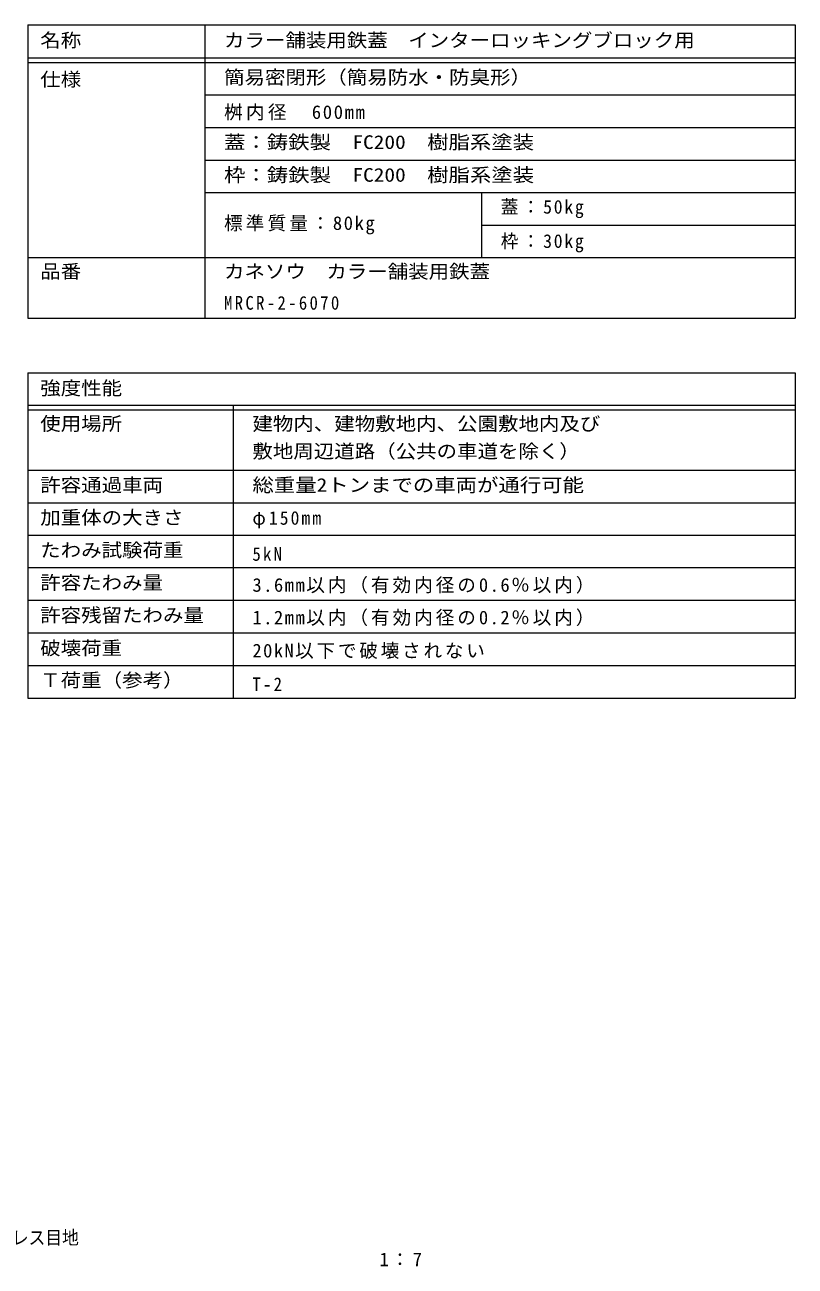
# Model space of a CAD drawing. Units: millimetres on the paper, enlarged 7 times. Extents: x -1233 to 1313, y -946 to 925.
# Drawn here: x 154 to 1313, y -944 to 925 of the extents above; entities that cross this region are included whole.
import ezdxf
from ezdxf.enums import TextEntityAlignment as Align

# ---------------------------------------------------------------- set-up
doc = ezdxf.new("R2010")
doc.units = ezdxf.units.MM
doc.header["$LTSCALE"] = 7
doc.layers.add('F-5_F-5ﾚｲﾔ', color=2, linetype='Continuous')
doc.layers.add('F-F_F-Fﾚｲﾔ', color=7, linetype='Continuous', lineweight=9)
doc.styles.add('ＭＳ ゴシック', font='')
doc.styles.get('ＭＳ ゴシック').set_extended_font_data('MS Gothic')

msp = doc.modelspace()

# ---------------------------------------------------------------- linework, layer by layer
at = {"layer": 'F-F_F-Fﾚｲﾔ'}
for p, q in [((158.284, 925.243), (1313.284, 925.243)), ((158.284, 925.243), (158.284, 483.733)), ((424.626, 925.243), (424.626, 483.733)), ((1313.284, 925.243), (1313.284, 483.733)), ((158.284, 875.733), (1313.284, 875.733)), ((158.284, 868.733), (1313.284, 868.733)), ((424.626, 819.733), (1313.284, 819.733)), ((424.626, 770.733), (1313.284, 770.733)), ((424.626, 721.733), (1313.284, 721.733)), ((424.626, 672.733), (1313.284, 672.733)), ((841.181, 672.733), (841.181, 574.733)), ((841.181, 623.733), (1313.284, 623.733)), ((158.284, 574.733), (1313.284, 574.733)), ((158.284, 483.733), (1313.284, 483.733)), ((158.284, 401.531), (1313.284, 401.531)), ((158.284, 401.531), (158.284, -88.47)), ((1313.284, 401.531), (1313.284, -88.47)), ((158.284, 352.531), (1313.284, 352.531)), ((158.284, 345.531), (1313.284, 345.531)), ((467.372, 352.531), (467.372, -88.47)), ((158.284, 254.531), (1313.284, 254.531)), ((158.284, 205.531), (1313.284, 205.531)), ((1313.284, 156.531), (158.284, 156.531)), ((1313.284, 107.531), (158.284, 107.531)), ((1313.284, 58.53), (158.284, 58.53)), ((1313.284, 9.53), (158.284, 9.53)), ((158.284, -39.47), (1313.284, -39.47)), ((158.284, -88.47), (1313.284, -88.47))]:
    msp.add_line(p, q, dxfattribs=at)

# ---------------------------------------------------------------- texts
at = {"layer": 'F-5_F-5ﾚｲﾔ', "style": 'ＭＳ ゴシック'}
for s, width, p in [('カラー舗装用鉄蓋\u3000インターロッキングブロック用', 1.1, (453.56, 885.615)), ('簡易密閉形（簡易防水・防臭形）', 1.1, (453.56, 829.834)), ('蓋：鋳鉄製\u3000FC200\u3000樹脂系塗装', 1.15, (453.56, 732.214)), ('カラー舗装用鉄蓋\u3000インターロッキングブロック用\u3000ステンレス目地', 0.9, (-546.243, -917.052))]:
    msp.add_text(s, height=20.53, dxfattribs=dict(at, width=width)).set_placement(p, align=Align.BOTTOM_LEFT)
at = {"layer": 'F-5_F-5ﾚｲﾔ', "char_height": 20.53, "attachment_point": 7, "style": 'ＭＳ ゴシック'}
for s, insert in [('\\T1.18;桝内径\u3000600mm', (453.56, 781.214)), ('\\T1.2;\\W0.95;蓋：50kg', (870.116, 634.214)), ('\\T1.17;標準質量：80kg', (453.56, 609.733)), ('\\T1.28;\\W0.9;MRCR-2-6070', (453.56, 496.066)), ('\\T1.19;1：7', (687.754, -943.626))]:
    msp.add_mtext(s, dxfattribs=dict(at, insert=insert))
at = {"layer": 'F-F_F-Fﾚｲﾔ', "color": 2, "style": 'ＭＳ ゴシック'}
for s, width, p in [('名称', 1.1, (176.916, 885.615)), ('仕様', 1.1, (176.916, 826.733)), ('枠：鋳鉄製\u3000FC200\u3000樹脂系塗装', 1.15, (453.56, 682.834)), ('品番', 1.1, (176.916, 537.557)), ('カネソウ\u3000カラー舗装用鉄蓋', 1.1, (453.56, 537.557)), ('強度性能', 1.1, (176.916, 361.903)), ('使用場所', 1.1, (176.916, 308.355)), ('建物内、建物敷地内、公園敷地内及び', 1.1, (496.306, 308.355)), ('敷地周辺道路（公共の車道を除く）', 1.1, (496.306, 266.864)), ('許容通過車両', 1.1, (176.916, 216.012)), ('総重量2トンまでの車両が通行可能', 1.15, (496.306, 216.012)), ('加重体の大きさ', 1.1, (176.916, 167.012)), ('たわみ試験荷重', 1.1, (176.916, 118.011)), ('許容たわみ量', 1.1, (176.916, 69.011)), ('許容残留たわみ量', 1.1, (176.916, 20.011)), ('破壊荷重', 1.1, (176.916, -29.47)), ('Ｔ荷重（参考）', 1.1, (176.916, -77.815))]:
    msp.add_text(s, height=20.53, dxfattribs=dict(at, width=width)).set_placement(p, align=Align.BOTTOM_LEFT)
at = {"layer": 'F-F_F-Fﾚｲﾔ', "color": 2, "char_height": 20.53, "attachment_point": 7, "style": 'ＭＳ ゴシック'}
for s, insert in [('\\T1.2;\\W0.95;枠：30kg', (870.116, 582.638)), ('\\T1.23;\\W0.95;φ150mm', (496.306, 167.012)), ('\\T1.27;\\W0.9;5kN', (496.306, 118.011)), ('\\T1.16;3.6mm以内（有効内径の0.6％以内）', (496.306, 69.011)), ('\\T1.16;1.2mm以内（有効内径の0.2％以内）', (496.306, 20.011)), ('\\T1.15;20kN以下で破壊されない', (496.306, -29.47)), ('\\T1.27;\\W0.9;T-2', (496.306, -77.815))]:
    msp.add_mtext(s, dxfattribs=dict(at, insert=insert))

doc.saveas('drawing.dxf')
